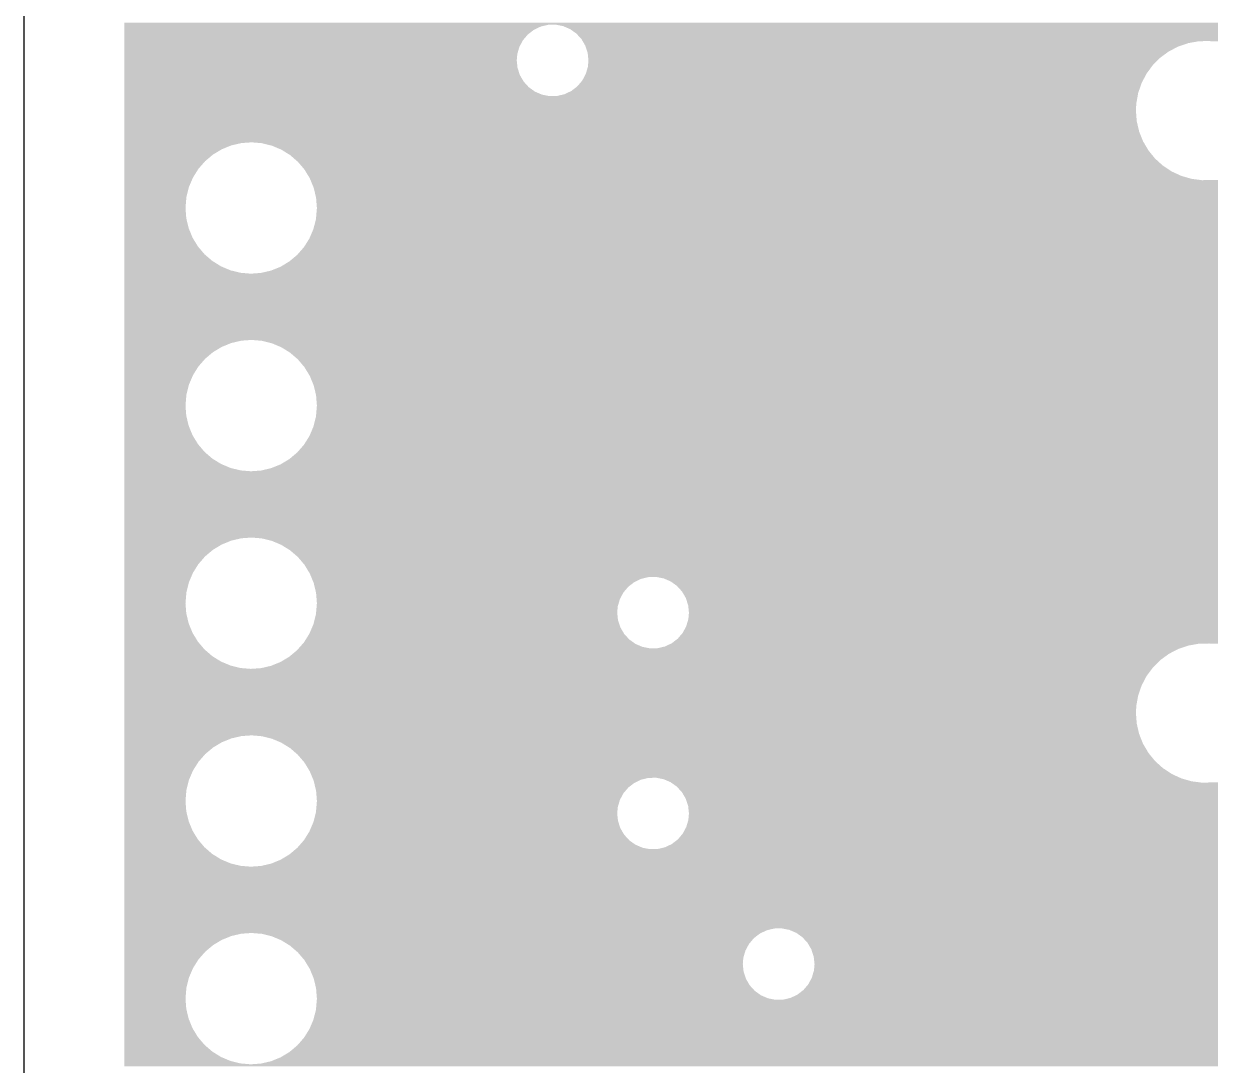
# Model space of a CAD drawing. Extents: x 295 to 953, y 10 to 290.
# Drawn here: x 521.48 to 560.47, y 219.27 to 253.52 of the extents above; entities that cross this region are included whole.
import ezdxf

# ---------------------------------------------------------------- set-up
doc = ezdxf.new("R2010")
doc.units = 0
doc.header["$LTSCALE"] = 5
doc.header["$MEASUREMENT"] = 0
doc.layers.add('GND1', color=7, linetype='CONTINUOUS')

msp = doc.modelspace()

# ---------------------------------------------------------------- linework, layer by layer
at = {"layer": 'GND1'}
msp.add_line((521.478, 267.297), (521.478, 78.799), dxfattribs=at)
for points in [[(524.78, 253.487), (524.78, 253.551), (635.575, 253.487), (635.591, 253.551)], [(524.78, 253.483), (524.78, 253.487), (538.714, 253.483), (538.963, 253.487)], [(524.78, 253.426), (524.78, 253.483), (538.471, 253.426), (538.714, 253.483)], [(539.087, 253.463), (538.963, 253.487), (635.569, 253.463), (635.575, 253.487)], [(524.78, 253.319), (524.78, 253.426), (538.246, 253.319), (538.471, 253.426)], [(524.78, 253.168), (524.78, 253.319), (538.048, 253.168), (538.246, 253.319)], [(524.78, 252.978), (524.78, 253.168), (537.886, 252.978), (538.048, 253.168)], [(539.208, 253.439), (539.087, 253.463), (635.565, 253.439), (635.569, 253.463)], [(539.36, 253.373), (539.208, 253.439), (635.553, 253.373), (635.565, 253.439)], [(539.437, 253.341), (539.36, 253.373), (635.549, 253.341), (635.553, 253.373)], [(539.517, 253.283), (539.437, 253.341), (635.542, 253.283), (635.549, 253.341)], [(539.64, 253.196), (539.517, 253.283), (635.536, 253.196), (635.542, 253.283)], [(539.643, 253.193), (539.64, 253.196), (635.536, 253.193), (635.536, 253.196)], [(539.726, 253.102), (539.643, 253.193), (635.536, 253.102), (635.536, 253.193)], [(539.808, 253.012), (539.726, 253.102), (635.54, 253.012), (635.536, 253.102)], [(524.78, 252.759), (524.78, 252.978), (537.768, 252.759), (537.886, 252.978)], [(524.78, 252.52), (524.78, 252.759), (537.699, 252.52), (537.768, 252.759)], [(539.844, 252.95), (539.809, 253.012), (635.547, 252.95), (635.54, 253.012)], [(539.849, 252.942), (539.844, 252.95), (560.094, 252.942), (560.442, 252.95)], [(539.885, 252.881), (539.849, 252.942), (559.752, 252.881), (560.094, 252.942)], [(539.934, 252.797), (539.885, 252.881), (559.505, 252.797), (559.752, 252.881)], [(539.943, 252.769), (539.934, 252.797), (559.422, 252.769), (559.505, 252.797)], [(539.996, 252.609), (539.943, 252.769), (559.114, 252.609), (559.422, 252.769)], [(560.506, 252.942), (560.442, 252.95), (573.302, 252.942), (573.65, 252.95)], [(524.78, 252.313), (524.78, 252.52), (537.68, 252.313), (537.699, 252.52)], [(524.78, 252.065), (524.78, 252.313), (537.707, 252.065), (537.68, 252.313)], [(540.012, 252.561), (539.996, 252.609), (559.048, 252.561), (559.114, 252.609)], [(540.028, 252.404), (540.012, 252.561), (558.833, 252.404), (559.048, 252.561)], [(540.024, 252.158), (540.038, 252.313), (558.587, 252.158), (558.742, 252.313)], [(540.038, 252.313), (540.028, 252.404), (558.742, 252.313), (558.833, 252.404)], [(524.78, 251.828), (524.78, 252.065), (537.785, 251.828), (537.707, 252.065)], [(539.954, 251.879), (540.02, 252.106), (558.38, 251.879), (558.548, 252.106)], [(540.02, 252.106), (540.024, 252.158), (558.548, 252.106), (558.587, 252.158)], [(524.78, 251.613), (524.78, 251.828), (537.911, 251.613), (537.785, 251.828)], [(524.78, 251.429), (524.78, 251.613), (538.079, 251.429), (537.911, 251.613)], [(539.671, 251.458), (539.767, 251.571), (558.18, 251.458), (558.219, 251.571)], [(539.767, 251.571), (539.832, 251.647), (558.219, 251.571), (558.259, 251.647)], [(539.832, 251.647), (539.95, 251.867), (558.259, 251.647), (558.374, 251.867)], [(539.95, 251.867), (539.954, 251.879), (558.374, 251.867), (558.38, 251.879)], [(524.78, 251.285), (524.78, 251.429), (538.282, 251.285), (538.079, 251.429)], [(524.78, 251.187), (524.78, 251.285), (538.511, 251.187), (538.282, 251.285)], [(524.78, 251.139), (524.78, 251.187), (538.755, 251.139), (538.511, 251.187)], [(524.78, 250.9), (524.78, 251.139), (558.043, 250.9), (558.087, 251.139)], [(538.755, 251.139), (539.005, 251.143), (558.087, 251.139), (558.087, 251.143)], [(539.005, 251.143), (539.247, 251.2), (558.087, 251.143), (558.098, 251.2)], [(539.247, 251.2), (539.337, 251.242), (558.098, 251.2), (558.105, 251.242)], [(539.337, 251.242), (539.473, 251.306), (558.105, 251.242), (558.127, 251.306)], [(539.473, 251.306), (539.671, 251.458), (558.127, 251.306), (558.18, 251.458)], [(524.78, 250.662), (524.78, 250.9), (558.031, 250.662), (558.043, 250.9)], [(524.78, 250.315), (524.78, 250.662), (558.057, 250.315), (558.031, 250.662)], [(524.78, 249.976), (524.78, 250.315), (558.136, 249.976), (558.057, 250.315)], [(524.78, 249.653), (524.78, 249.976), (558.264, 249.653), (558.136, 249.976)], [(524.78, 249.618), (524.78, 249.653), (558.285, 249.618), (558.264, 249.653)], [(524.78, 249.594), (524.78, 249.618), (528.63, 249.594), (528.967, 249.618)], [(524.78, 249.518), (524.78, 249.594), (528.301, 249.518), (528.63, 249.594)], [(529.303, 249.59), (528.967, 249.618), (558.302, 249.59), (558.285, 249.618)], [(529.631, 249.509), (529.303, 249.59), (558.349, 249.509), (558.302, 249.59)], [(524.78, 249.391), (524.78, 249.518), (527.989, 249.391), (528.301, 249.518)], [(524.78, 249.217), (524.78, 249.391), (527.699, 249.217), (527.989, 249.391)], [(524.78, 249), (524.78, 249.217), (527.441, 249), (527.699, 249.217)], [(529.942, 249.379), (529.631, 249.509), (558.426, 249.379), (558.349, 249.509)], [(529.982, 249.354), (529.942, 249.379), (558.441, 249.354), (558.426, 249.379)], [(530.229, 249.201), (529.982, 249.354), (558.565, 249.201), (558.441, 249.354)], [(530.365, 249.084), (530.229, 249.201), (558.66, 249.084), (558.565, 249.201)], [(524.78, 248.746), (524.78, 249), (527.219, 248.746), (527.441, 249)], [(530.485, 248.981), (530.365, 249.084), (558.774, 248.981), (558.66, 249.084)], [(530.596, 248.851), (530.485, 248.981), (558.918, 248.851), (558.774, 248.981)], [(530.704, 248.724), (530.596, 248.851), (559.11, 248.724), (558.918, 248.851)], [(524.78, 248.46), (524.78, 248.746), (527.04, 248.46), (527.219, 248.746)], [(524.78, 248.149), (524.78, 248.46), (526.907, 248.149), (527.04, 248.46)], [(530.743, 248.659), (530.704, 248.724), (559.208, 248.659), (559.11, 248.724)], [(530.832, 248.514), (530.743, 248.659), (559.524, 248.514), (559.208, 248.659)], [(530.879, 248.436), (530.832, 248.514), (559.796, 248.436), (559.524, 248.514)], [(530.887, 248.418), (530.879, 248.436), (559.858, 248.418), (559.796, 248.436)], [(530.905, 248.373), (530.887, 248.418), (560.203, 248.373), (559.858, 248.418)], [(524.78, 247.822), (524.78, 248.149), (526.825, 247.822), (526.907, 248.149)], [(531.002, 248.138), (530.905, 248.373), (617.137, 248.138), (617.286, 248.373)], [(531.008, 248.124), (531.002, 248.138), (617.13, 248.124), (617.137, 248.138)], [(531.086, 247.795), (531.008, 248.124), (616.977, 247.795), (617.13, 248.124)], [(560.203, 248.373), (560.551, 248.382), (573.411, 248.373), (573.347, 248.382)], [(524.78, 247.459), (524.78, 247.822), (526.794, 247.459), (526.825, 247.822)], [(531.089, 247.758), (531.086, 247.795), (616.959, 247.758), (616.977, 247.795)], [(531.113, 247.459), (531.089, 247.758), (616.863, 247.459), (616.959, 247.758)], [(524.78, 247.122), (524.78, 247.459), (526.82, 247.122), (526.794, 247.459)], [(531.082, 247.096), (531.104, 247.358), (616.781, 247.096), (616.83, 247.358)], [(531.104, 247.358), (531.113, 247.459), (616.83, 247.358), (616.863, 247.459)], [(524.78, 246.794), (524.78, 247.122), (526.899, 246.794), (526.82, 247.122)], [(530.999, 246.768), (531.044, 246.945), (616.741, 246.768), (616.752, 246.945)], [(531.044, 246.945), (531.082, 247.096), (616.752, 246.945), (616.781, 247.096)], [(524.78, 246.482), (524.78, 246.794), (527.027, 246.482), (526.899, 246.794)], [(524.78, 246.194), (524.78, 246.482), (527.203, 246.194), (527.027, 246.482)], [(530.688, 246.172), (530.867, 246.458), (616.75, 246.172), (616.732, 246.458)], [(530.867, 246.458), (530.899, 246.534), (616.732, 246.458), (616.727, 246.534)], [(530.899, 246.534), (530.999, 246.768), (616.727, 246.534), (616.741, 246.768)], [(524.78, 245.937), (524.78, 246.194), (527.421, 245.937), (527.203, 246.194)], [(530.466, 245.918), (530.638, 246.115), (616.791, 245.918), (616.753, 246.115)], [(530.638, 246.115), (530.688, 246.172), (616.753, 246.115), (616.75, 246.172)], [(524.78, 245.717), (524.78, 245.937), (527.677, 245.717), (527.421, 245.937)], [(524.78, 245.539), (524.78, 245.717), (527.964, 245.539), (527.677, 245.717)], [(529.918, 245.527), (530.207, 245.701), (616.889, 245.527), (616.833, 245.701)], [(530.207, 245.701), (530.21, 245.703), (616.833, 245.701), (616.832, 245.703)], [(530.21, 245.703), (530.466, 245.918), (616.832, 245.703), (616.791, 245.918)], [(524.78, 245.408), (524.78, 245.539), (528.276, 245.408), (527.964, 245.539)], [(524.78, 245.328), (524.78, 245.408), (528.603, 245.328), (528.276, 245.408)], [(524.78, 245.299), (524.78, 245.328), (528.94, 245.299), (528.603, 245.328)], [(524.78, 244.923), (524.78, 245.299), (617.141, 244.923), (616.964, 245.299)], [(528.94, 245.299), (528.993, 245.303), (616.964, 245.299), (616.962, 245.303)], [(528.993, 245.303), (529.276, 245.324), (616.962, 245.303), (616.955, 245.324)], [(529.276, 245.324), (529.605, 245.4), (616.955, 245.324), (616.931, 245.4)], [(529.605, 245.4), (529.918, 245.527), (616.931, 245.4), (616.889, 245.527)], [(524.78, 244.569), (524.78, 244.923), (617.366, 244.569), (617.141, 244.923)], [(524.78, 244.245), (524.78, 244.569), (617.634, 244.245), (617.366, 244.569)], [(524.78, 243.958), (524.78, 244.245), (617.94, 243.958), (617.634, 244.245)], [(524.78, 243.845), (524.78, 243.958), (618.096, 243.845), (617.94, 243.958)], [(524.78, 243.829), (524.78, 243.845), (582.39, 243.829), (582.665, 243.845)], [(524.78, 243.761), (524.78, 243.829), (582.123, 243.761), (582.39, 243.829)], [(524.78, 243.644), (524.78, 243.761), (581.874, 243.644), (582.123, 243.761)], [(524.78, 243.481), (524.78, 243.644), (581.652, 243.481), (581.874, 243.644)], [(524.78, 243.278), (524.78, 243.481), (581.465, 243.278), (581.652, 243.481)], [(524.78, 243.12), (524.78, 243.278), (581.367, 243.12), (581.465, 243.278)], [(524.78, 243.096), (524.78, 243.12), (528.63, 243.096), (528.967, 243.12)], [(524.78, 243.019), (524.78, 243.096), (528.301, 243.019), (528.63, 243.096)], [(524.78, 242.893), (524.78, 243.019), (527.989, 242.893), (528.301, 243.019)], [(529.303, 243.092), (528.967, 243.12), (581.349, 243.092), (581.367, 243.12)], [(529.496, 243.044), (529.303, 243.092), (581.32, 243.044), (581.349, 243.092)], [(529.631, 243.011), (529.496, 243.044), (581.307, 243.011), (581.32, 243.044)], [(529.942, 242.88), (529.631, 243.011), (581.258, 242.88), (581.307, 243.011)], [(524.78, 242.719), (524.78, 242.893), (527.699, 242.719), (527.989, 242.893)], [(524.78, 242.502), (524.78, 242.719), (527.441, 242.502), (527.699, 242.719)], [(530.094, 242.787), (529.942, 242.88), (581.222, 242.787), (581.258, 242.88)], [(530.229, 242.703), (530.094, 242.787), (581.208, 242.703), (581.222, 242.787)], [(530.447, 242.515), (530.229, 242.703), (581.175, 242.515), (581.208, 242.703)], [(524.78, 242.247), (524.78, 242.502), (527.219, 242.247), (527.441, 242.502)], [(524.78, 241.961), (524.78, 242.247), (527.04, 241.961), (527.219, 242.247)], [(530.485, 242.483), (530.447, 242.515), (581.174, 242.483), (581.175, 242.515)], [(530.55, 242.407), (530.485, 242.483), (581.171, 242.407), (581.174, 242.483)], [(530.704, 242.225), (530.55, 242.407), (581.189, 242.225), (581.171, 242.407)], [(530.76, 242.133), (530.704, 242.225), (581.197, 242.133), (581.189, 242.225)], [(524.78, 241.651), (524.78, 241.961), (526.907, 241.651), (527.04, 241.961)], [(530.879, 241.937), (530.76, 242.133), (581.255, 241.937), (581.197, 242.133)], [(530.908, 241.868), (530.879, 241.937), (581.276, 241.868), (581.255, 241.937)], [(531.008, 241.625), (530.908, 241.868), (581.402, 241.625), (581.276, 241.868)], [(524.78, 241.324), (524.78, 241.651), (526.825, 241.324), (526.907, 241.651)], [(531.008, 241.624), (531.008, 241.625), (581.403, 241.624), (581.402, 241.625)], [(531.06, 241.408), (531.008, 241.624), (581.574, 241.408), (581.403, 241.624)], [(531.086, 241.297), (531.06, 241.408), (581.704, 241.297), (581.574, 241.408)], [(524.78, 240.961), (524.78, 241.324), (526.794, 240.961), (526.825, 241.324)], [(531.092, 241.229), (531.086, 241.297), (581.783, 241.229), (581.704, 241.297)], [(531.102, 241.093), (531.092, 241.229), (582.022, 241.093), (581.783, 241.229)], [(531.109, 241.005), (531.102, 241.093), (582.284, 241.005), (582.022, 241.093)], [(531.112, 240.968), (531.109, 241.005), (582.557, 240.968), (582.284, 241.005)], [(524.78, 240.624), (524.78, 240.961), (526.82, 240.624), (526.794, 240.961)], [(524.78, 240.296), (524.78, 240.624), (526.899, 240.296), (526.82, 240.624)], [(531.082, 240.597), (531.086, 240.646), (676.814, 240.597), (676.856, 240.646)], [(531.086, 240.646), (531.09, 240.692), (676.856, 240.646), (676.911, 240.692)], [(531.09, 240.692), (531.096, 240.765), (656.342, 240.692), (656.301, 240.765)], [(531.096, 240.765), (531.106, 240.88), (656.301, 240.765), (656.243, 240.88)], [(531.106, 240.88), (531.113, 240.961), (656.243, 240.88), (656.206, 240.961)], [(531.113, 240.961), (531.112, 240.968), (656.206, 240.961), (656.202, 240.968)], [(524.78, 239.984), (524.78, 240.296), (527.027, 239.984), (526.899, 240.296)], [(530.943, 240.138), (530.999, 240.27), (676.475, 240.138), (676.558, 240.27)], [(530.999, 240.27), (531.03, 240.392), (676.558, 240.27), (676.635, 240.392)], [(531.03, 240.392), (531.082, 240.597), (676.635, 240.392), (676.814, 240.597)], [(524.78, 239.696), (524.78, 239.984), (527.203, 239.696), (527.027, 239.984)], [(530.688, 239.674), (530.867, 239.96), (657.658, 239.674), (657.944, 239.96)], [(530.867, 239.96), (530.943, 240.138), (657.944, 239.96), (658.122, 240.138)], [(524.78, 239.438), (524.78, 239.696), (527.421, 239.438), (527.203, 239.696)], [(524.78, 239.218), (524.78, 239.438), (527.677, 239.218), (527.421, 239.438)], [(530.466, 239.419), (530.504, 239.463), (657.711, 239.419), (657.622, 239.463)], [(530.504, 239.463), (530.558, 239.525), (657.622, 239.463), (657.509, 239.525)], [(530.558, 239.525), (530.688, 239.674), (657.509, 239.525), (657.658, 239.674)], [(524.78, 239.041), (524.78, 239.218), (527.964, 239.041), (527.677, 239.218)], [(529.918, 239.028), (530.045, 239.105), (676.215, 239.028), (676.209, 239.105)], [(530.045, 239.105), (530.056, 239.112), (676.209, 239.105), (676.21, 239.112)], [(530.056, 239.112), (530.058, 239.113), (659.11, 239.112), (658.982, 239.113)], [(530.058, 239.113), (530.068, 239.119), (658.982, 239.113), (658.853, 239.119)], [(530.068, 239.119), (530.087, 239.13), (658.853, 239.119), (658.725, 239.13)], [(530.087, 239.13), (530.114, 239.147), (658.725, 239.13), (658.597, 239.147)], [(530.114, 239.147), (530.151, 239.168), (658.597, 239.147), (658.47, 239.168)], [(530.151, 239.168), (530.196, 239.195), (658.47, 239.168), (658.345, 239.195)], [(530.196, 239.195), (530.207, 239.202), (658.345, 239.195), (658.317, 239.202)], [(530.207, 239.202), (530.237, 239.227), (658.317, 239.202), (658.22, 239.227)], [(530.237, 239.227), (530.282, 239.265), (658.22, 239.227), (658.097, 239.265)], [(530.282, 239.265), (530.332, 239.307), (658.097, 239.265), (657.975, 239.307)], [(530.332, 239.307), (530.388, 239.354), (657.975, 239.307), (657.855, 239.354)], [(530.388, 239.354), (530.45, 239.406), (657.855, 239.354), (657.738, 239.406)], [(530.45, 239.406), (530.466, 239.419), (657.738, 239.406), (657.711, 239.419)], [(524.78, 238.91), (524.78, 239.041), (528.276, 238.91), (527.964, 239.041)], [(524.78, 238.83), (524.78, 238.91), (528.603, 238.83), (528.276, 238.91)], [(524.78, 238.801), (524.78, 238.83), (528.94, 238.801), (528.603, 238.83)], [(524.78, 238.768), (524.78, 238.801), (676.236, 238.768), (676.233, 238.801)], [(524.78, 238.44), (524.78, 238.768), (676.314, 238.44), (676.236, 238.768)], [(528.94, 238.801), (529.276, 238.825), (676.233, 238.801), (676.231, 238.825)], [(529.276, 238.825), (529.605, 238.902), (676.231, 238.825), (676.225, 238.902)], [(529.605, 238.902), (529.918, 239.028), (676.225, 238.902), (676.215, 239.028)], [(524.78, 238.174), (524.78, 238.44), (676.424, 238.174), (676.314, 238.44)], [(524.78, 238.173), (524.78, 238.174), (619.855, 238.173), (620.275, 238.174)], [(524.78, 238.12), (524.78, 238.173), (619.438, 238.12), (619.855, 238.173)], [(524.78, 238.015), (524.78, 238.12), (619.031, 238.015), (619.438, 238.12)], [(524.78, 237.86), (524.78, 238.015), (618.641, 237.86), (619.031, 238.015)], [(524.78, 237.657), (524.78, 237.86), (618.274, 237.657), (618.641, 237.86)], [(524.78, 237.41), (524.78, 237.657), (617.934, 237.41), (618.274, 237.657)], [(524.78, 237.122), (524.78, 237.41), (617.629, 237.122), (617.934, 237.41)], [(524.78, 236.798), (524.78, 237.122), (617.361, 236.798), (617.629, 237.122)], [(524.78, 236.622), (524.78, 236.798), (617.25, 236.622), (617.361, 236.798)], [(524.78, 236.597), (524.78, 236.622), (528.63, 236.597), (528.967, 236.622)], [(524.78, 236.521), (524.78, 236.597), (528.301, 236.521), (528.63, 236.597)], [(524.78, 236.394), (524.78, 236.521), (527.989, 236.394), (528.301, 236.521)], [(524.78, 236.22), (524.78, 236.394), (527.699, 236.22), (527.989, 236.394)], [(529.303, 236.593), (528.967, 236.622), (617.232, 236.593), (617.25, 236.622)], [(529.631, 236.513), (529.303, 236.593), (617.181, 236.513), (617.232, 236.593)], [(529.798, 236.443), (529.631, 236.513), (617.137, 236.443), (617.181, 236.513)], [(529.942, 236.382), (529.798, 236.443), (617.109, 236.382), (617.137, 236.443)], [(530.229, 236.204), (529.942, 236.382), (617.026, 236.204), (617.109, 236.382)], [(524.78, 236.004), (524.78, 236.22), (527.441, 236.004), (527.699, 236.22)], [(524.78, 235.749), (524.78, 236.004), (527.219, 235.749), (527.441, 236.004)], [(530.395, 236.062), (530.229, 236.204), (616.959, 236.062), (617.026, 236.204)], [(530.485, 235.984), (530.395, 236.062), (616.934, 235.984), (616.959, 236.062)], [(530.704, 235.727), (530.485, 235.984), (616.851, 235.727), (616.934, 235.984)], [(524.78, 235.463), (524.78, 235.749), (527.04, 235.463), (527.219, 235.749)], [(530.743, 235.663), (530.704, 235.727), (616.83, 235.663), (616.851, 235.727)], [(530.879, 235.439), (530.743, 235.663), (616.788, 235.439), (616.83, 235.663)], [(524.78, 235.153), (524.78, 235.463), (526.907, 235.153), (527.04, 235.463)], [(524.78, 234.825), (524.78, 235.153), (526.825, 234.825), (526.907, 235.153)], [(530.926, 235.326), (530.879, 235.439), (616.767, 235.326), (616.788, 235.439)], [(530.928, 235.322), (530.926, 235.326), (542.016, 235.322), (542.265, 235.326)], [(530.951, 235.265), (530.928, 235.322), (541.773, 235.265), (542.016, 235.322)], [(530.995, 235.158), (530.951, 235.265), (541.548, 235.158), (541.773, 235.265)], [(531.008, 235.127), (530.995, 235.158), (541.507, 235.127), (541.548, 235.158)], [(542.51, 235.278), (542.265, 235.326), (616.758, 235.278), (616.767, 235.326)], [(542.575, 235.25), (542.51, 235.278), (616.752, 235.25), (616.758, 235.278)], [(542.739, 235.18), (542.575, 235.25), (616.748, 235.18), (616.752, 235.25)], [(542.942, 235.035), (542.739, 235.18), (616.739, 235.035), (616.748, 235.18)], [(524.78, 234.462), (524.78, 234.825), (526.794, 234.462), (526.825, 234.825)], [(531.037, 235.007), (531.008, 235.127), (541.35, 235.007), (541.507, 235.127)], [(531.082, 234.817), (531.037, 235.007), (541.188, 234.817), (541.35, 235.007)], [(531.086, 234.799), (531.082, 234.817), (541.178, 234.799), (541.188, 234.817)], [(531.102, 234.598), (531.086, 234.799), (541.07, 234.598), (541.178, 234.799)], [(543.11, 234.851), (542.942, 235.035), (616.728, 234.851), (616.739, 235.035)], [(543.118, 234.839), (543.11, 234.851), (616.727, 234.839), (616.728, 234.851)], [(543.236, 234.636), (543.118, 234.839), (616.74, 234.636), (616.727, 234.839)], [(524.78, 234.126), (524.78, 234.462), (526.82, 234.126), (526.794, 234.462)], [(531.113, 234.462), (531.102, 234.598), (541.031, 234.462), (541.07, 234.598)], [(531.104, 234.359), (531.113, 234.462), (541.001, 234.359), (541.031, 234.462)], [(543.307, 234.419), (543.236, 234.636), (616.753, 234.419), (616.74, 234.636)], [(543.314, 234.4), (543.307, 234.419), (616.757, 234.4), (616.753, 234.419)], [(543.34, 234.152), (543.314, 234.4), (616.805, 234.152), (616.757, 234.4)], [(524.78, 233.797), (524.78, 234.126), (526.899, 233.797), (526.82, 234.126)], [(531.033, 233.904), (531.082, 234.099), (541.009, 233.904), (540.988, 234.099)], [(531.082, 234.099), (531.086, 234.152), (540.988, 234.099), (540.982, 234.152)], [(531.086, 234.152), (531.104, 234.359), (540.982, 234.152), (541.001, 234.359)], [(543.322, 233.945), (543.327, 234.007), (616.852, 233.945), (616.832, 234.007)], [(543.327, 234.007), (543.34, 234.152), (616.832, 234.007), (616.805, 234.152)], [(524.78, 233.485), (524.78, 233.797), (527.027, 233.485), (526.899, 233.797)], [(530.867, 233.461), (530.955, 233.667), (541.207, 233.461), (541.087, 233.667)], [(530.955, 233.667), (530.999, 233.772), (541.087, 233.667), (541.052, 233.772)], [(530.999, 233.772), (531.033, 233.904), (541.052, 233.772), (541.009, 233.904)], [(543.164, 233.541), (543.2, 233.608), (616.994, 233.541), (616.962, 233.608)], [(543.2, 233.608), (543.252, 233.706), (616.962, 233.608), (616.93, 233.706)], [(543.252, 233.706), (543.322, 233.945), (616.93, 233.706), (616.852, 233.945)], [(524.78, 233.197), (524.78, 233.485), (527.203, 233.197), (527.027, 233.485)], [(530.688, 233.175), (530.746, 233.268), (541.512, 233.175), (541.381, 233.268)], [(530.746, 233.268), (530.861, 233.452), (541.381, 233.268), (541.213, 233.452)], [(530.861, 233.452), (530.867, 233.461), (541.213, 233.452), (541.207, 233.461)], [(542.794, 233.16), (542.973, 233.297), (611.913, 233.16), (611.776, 233.297)], [(542.973, 233.297), (543.016, 233.348), (611.776, 233.297), (611.725, 233.348)], [(543.016, 233.348), (543.03, 233.364), (611.725, 233.348), (611.748, 233.364)], [(543.03, 233.364), (543.063, 233.403), (611.748, 233.364), (611.811, 233.403)], [(543.063, 233.403), (543.093, 233.438), (611.811, 233.403), (611.877, 233.438)], [(543.093, 233.438), (543.118, 233.467), (611.877, 233.438), (611.945, 233.467)], [(543.118, 233.467), (543.134, 233.486), (611.945, 233.467), (611.997, 233.486)], [(543.134, 233.486), (543.137, 233.492), (611.997, 233.486), (612.014, 233.492)], [(543.137, 233.492), (543.148, 233.512), (612.014, 233.492), (612.086, 233.512)], [(543.148, 233.512), (543.156, 233.527), (612.086, 233.512), (612.159, 233.527)], [(543.156, 233.527), (543.161, 233.536), (612.159, 233.527), (612.232, 233.536)], [(543.161, 233.536), (543.164, 233.541), (612.232, 233.536), (612.306, 233.541)], [(524.78, 232.94), (524.78, 233.197), (527.421, 232.94), (527.203, 233.197)], [(524.78, 232.72), (524.78, 232.94), (527.677, 232.72), (527.421, 232.94)], [(530.318, 232.797), (530.466, 232.921), (559.114, 232.797), (559.352, 232.921)], [(530.466, 232.921), (530.498, 232.957), (559.352, 232.921), (559.422, 232.957)], [(530.498, 232.957), (530.515, 232.978), (559.422, 232.957), (559.482, 232.978)], [(530.515, 232.978), (530.557, 233.026), (542.057, 232.978), (541.813, 233.026)], [(530.557, 233.026), (530.643, 233.124), (541.813, 233.026), (541.584, 233.124)], [(530.643, 233.124), (530.688, 233.175), (541.584, 233.124), (541.512, 233.175)], [(542.057, 232.978), (542.307, 232.982), (559.482, 232.978), (559.495, 232.982)], [(542.307, 232.982), (542.549, 233.039), (559.495, 232.982), (559.662, 233.039)], [(542.549, 233.039), (542.614, 233.069), (559.662, 233.039), (559.752, 233.069)], [(542.614, 233.069), (542.743, 233.13), (559.752, 233.069), (560.094, 233.13)], [(542.743, 233.13), (542.76, 233.138), (560.094, 233.13), (560.442, 233.138)], [(542.76, 233.138), (542.775, 233.145), (617.198, 233.138), (617.193, 233.145)], [(542.775, 233.145), (542.794, 233.16), (617.193, 233.145), (617.184, 233.16)], [(560.506, 233.13), (560.442, 233.138), (573.302, 233.13), (573.65, 233.138)], [(524.78, 232.542), (524.78, 232.72), (527.964, 232.542), (527.677, 232.72)], [(524.78, 232.412), (524.78, 232.542), (528.276, 232.412), (527.964, 232.542)], [(529.605, 232.403), (529.918, 232.53), (558.644, 232.403), (558.771, 232.53)], [(529.918, 232.53), (530.02, 232.592), (558.771, 232.53), (558.833, 232.592)], [(530.02, 232.592), (530.207, 232.704), (558.833, 232.592), (558.987, 232.704)], [(530.207, 232.704), (530.318, 232.797), (558.987, 232.704), (559.114, 232.797)], [(524.78, 232.331), (524.78, 232.412), (528.603, 232.331), (528.276, 232.412)], [(524.78, 232.303), (524.78, 232.331), (528.94, 232.303), (528.603, 232.331)], [(524.78, 232.067), (524.78, 232.303), (558.38, 232.067), (558.555, 232.303)], [(524.78, 231.759), (524.78, 232.067), (558.219, 231.759), (558.38, 232.067)], [(528.94, 232.303), (529.276, 232.327), (558.555, 232.303), (558.573, 232.327)], [(529.276, 232.327), (529.36, 232.346), (558.573, 232.327), (558.587, 232.346)], [(529.36, 232.346), (529.605, 232.403), (558.587, 232.346), (558.644, 232.403)], [(524.78, 231.43), (524.78, 231.759), (558.105, 231.43), (558.219, 231.759)], [(524.78, 231.088), (524.78, 231.43), (558.043, 231.088), (558.105, 231.43)], [(524.78, 230.85), (524.78, 231.088), (558.031, 230.85), (558.043, 231.088)], [(524.78, 230.503), (524.78, 230.85), (558.057, 230.503), (558.031, 230.85)], [(524.78, 230.164), (524.78, 230.503), (558.136, 230.164), (558.057, 230.503)], [(524.78, 230.117), (524.78, 230.164), (558.155, 230.117), (558.136, 230.164)], [(524.78, 230.092), (524.78, 230.117), (528.63, 230.092), (528.967, 230.117)], [(524.78, 230.016), (524.78, 230.092), (528.301, 230.016), (528.63, 230.092)], [(529.303, 230.088), (528.967, 230.117), (558.166, 230.088), (558.155, 230.117)], [(529.631, 230.008), (529.303, 230.088), (558.198, 230.008), (558.166, 230.088)], [(524.78, 229.889), (524.78, 230.016), (527.989, 229.889), (528.301, 230.016)], [(524.78, 229.715), (524.78, 229.889), (527.699, 229.715), (527.989, 229.889)], [(524.78, 229.499), (524.78, 229.715), (527.441, 229.499), (527.699, 229.715)], [(529.942, 229.877), (529.631, 230.008), (558.25, 229.877), (558.198, 230.008)], [(530, 229.841), (529.942, 229.877), (558.264, 229.841), (558.25, 229.877)], [(530.229, 229.7), (530, 229.841), (558.348, 229.7), (558.264, 229.841)], [(530.413, 229.542), (530.229, 229.7), (558.441, 229.542), (558.348, 229.7)], [(524.78, 229.244), (524.78, 229.499), (527.219, 229.244), (527.441, 229.499)], [(530.485, 229.479), (530.413, 229.542), (558.491, 229.479), (558.441, 229.542)], [(530.661, 229.272), (530.485, 229.479), (558.66, 229.272), (558.491, 229.479)], [(524.78, 228.958), (524.78, 229.244), (527.04, 228.958), (527.219, 229.244)], [(524.78, 228.648), (524.78, 228.958), (526.907, 228.648), (527.04, 228.958)], [(530.704, 229.222), (530.661, 229.272), (558.715, 229.222), (558.66, 229.272)], [(530.815, 229.039), (530.704, 229.222), (558.918, 229.039), (558.715, 229.222)], [(530.879, 228.934), (530.815, 229.039), (559.077, 228.934), (558.918, 229.039)], [(530.915, 228.847), (530.879, 228.934), (559.208, 228.847), (559.077, 228.934)], [(524.78, 228.32), (524.78, 228.648), (526.825, 228.32), (526.907, 228.648)], [(530.967, 228.722), (530.915, 228.847), (559.48, 228.722), (559.208, 228.847)], [(530.968, 228.718), (530.967, 228.722), (542.016, 228.718), (542.265, 228.722)], [(530.992, 228.661), (530.968, 228.718), (541.773, 228.661), (542.016, 228.718)], [(531.008, 228.622), (530.992, 228.661), (541.691, 228.622), (541.773, 228.661)], [(531.024, 228.554), (531.008, 228.622), (541.548, 228.554), (541.691, 228.622)], [(531.06, 228.403), (531.024, 228.554), (541.35, 228.403), (541.548, 228.554)], [(542.368, 228.702), (542.265, 228.722), (559.524, 228.702), (559.48, 228.722)], [(542.51, 228.674), (542.368, 228.702), (559.621, 228.674), (559.524, 228.702)], [(542.668, 228.606), (542.51, 228.674), (559.858, 228.606), (559.621, 228.674)], [(542.739, 228.576), (542.668, 228.606), (560.092, 228.576), (559.858, 228.606)], [(542.759, 228.561), (542.739, 228.576), (560.203, 228.561), (560.092, 228.576)], [(542.942, 228.431), (542.759, 228.561), (672.242, 228.431), (672.254, 228.561)], [(560.203, 228.561), (560.551, 228.57), (573.411, 228.561), (573.347, 228.57)], [(524.78, 227.957), (524.78, 228.32), (526.794, 227.957), (526.825, 228.32)], [(531.086, 228.294), (531.06, 228.403), (541.257, 228.294), (541.35, 228.403)], [(531.093, 228.213), (531.086, 228.294), (541.188, 228.213), (541.257, 228.294)], [(531.11, 227.994), (531.093, 228.213), (541.07, 227.994), (541.188, 228.213)], [(542.995, 228.373), (542.942, 228.431), (672.237, 228.373), (672.242, 228.431)], [(543.11, 228.247), (542.995, 228.373), (672.25, 228.247), (672.237, 228.373)], [(543.181, 228.126), (543.11, 228.247), (672.263, 228.126), (672.25, 228.247)], [(524.78, 227.621), (524.78, 227.957), (526.82, 227.621), (526.794, 227.957)], [(531.082, 227.594), (531.096, 227.755), (540.987, 227.594), (541.001, 227.755)], [(531.096, 227.755), (531.113, 227.957), (541.001, 227.755), (541.06, 227.957)], [(531.113, 227.957), (531.11, 227.994), (541.06, 227.957), (541.07, 227.994)], [(543.236, 228.032), (543.181, 228.126), (672.294, 228.032), (672.263, 228.126)], [(543.283, 227.889), (543.236, 228.032), (672.341, 227.889), (672.294, 228.032)], [(543.314, 227.796), (543.283, 227.889), (672.396, 227.796), (672.341, 227.889)], [(543.327, 227.674), (543.314, 227.796), (672.467, 227.674), (672.396, 227.796)], [(524.78, 227.293), (524.78, 227.621), (526.899, 227.293), (526.82, 227.621)], [(531.008, 227.3), (531.07, 227.548), (541.009, 227.3), (540.982, 227.548)], [(531.07, 227.548), (531.082, 227.594), (540.982, 227.548), (540.987, 227.594)], [(543.322, 227.346), (543.335, 227.49), (672.838, 227.346), (672.635, 227.49)], [(543.34, 227.548), (543.327, 227.674), (672.582, 227.548), (672.467, 227.674)], [(543.335, 227.49), (543.34, 227.548), (672.635, 227.49), (672.582, 227.548)], [(524.78, 226.98), (524.78, 227.293), (527.027, 226.98), (526.899, 227.293)], [(524.78, 226.692), (524.78, 226.98), (527.203, 226.692), (527.027, 226.98)], [(530.867, 226.956), (530.912, 227.063), (541.149, 226.956), (541.087, 227.063)], [(530.912, 227.063), (530.999, 227.267), (541.087, 227.063), (541.02, 227.267)], [(530.999, 227.267), (531.008, 227.3), (541.02, 227.267), (541.009, 227.3)], [(543.134, 226.882), (543.252, 227.102), (848.376, 226.882), (848.376, 227.102)], [(543.252, 227.102), (543.281, 227.199), (848.376, 227.102), (848.376, 227.199)], [(543.281, 227.199), (543.295, 227.247), (673.312, 227.199), (673.067, 227.247)], [(543.295, 227.247), (543.322, 227.341), (673.067, 227.247), (672.849, 227.341)], [(543.322, 227.341), (543.322, 227.346), (672.849, 227.341), (672.838, 227.346)], [(524.78, 226.435), (524.78, 226.692), (527.421, 226.435), (527.203, 226.692)], [(530.557, 226.52), (530.682, 226.664), (541.584, 226.52), (541.381, 226.664)], [(530.682, 226.664), (530.688, 226.67), (541.381, 226.664), (541.375, 226.67)], [(530.688, 226.67), (530.799, 226.848), (541.375, 226.67), (541.213, 226.848)], [(530.799, 226.848), (530.867, 226.956), (541.213, 226.848), (541.149, 226.956)], [(542.775, 226.541), (542.973, 226.693), (848.376, 226.541), (848.376, 226.693)], [(542.973, 226.693), (543.134, 226.882), (848.376, 226.693), (848.376, 226.882)], [(524.78, 226.215), (524.78, 226.435), (527.677, 226.215), (527.421, 226.435)], [(524.78, 226.037), (524.78, 226.215), (527.964, 226.037), (527.677, 226.215)], [(529.918, 226.025), (530.207, 226.199), (848.376, 226.025), (848.376, 226.199)], [(530.207, 226.199), (530.415, 226.374), (848.376, 226.199), (848.376, 226.374)], [(530.415, 226.374), (530.466, 226.416), (542.057, 226.374), (541.842, 226.416)], [(530.466, 226.416), (530.471, 226.422), (541.842, 226.416), (541.813, 226.422)], [(530.471, 226.422), (530.557, 226.52), (541.813, 226.422), (541.584, 226.52)], [(542.057, 226.374), (542.307, 226.378), (848.376, 226.374), (848.376, 226.378)], [(542.307, 226.378), (542.549, 226.435), (848.376, 226.378), (848.376, 226.435)], [(542.549, 226.435), (542.775, 226.541), (848.376, 226.435), (848.376, 226.541)], [(524.78, 225.907), (524.78, 226.037), (528.276, 225.907), (527.964, 226.037)], [(524.78, 225.826), (524.78, 225.907), (528.603, 225.826), (528.276, 225.907)], [(524.78, 225.798), (524.78, 225.826), (528.94, 225.798), (528.603, 225.826)], [(524.78, 223.769), (524.78, 225.798), (848.376, 223.769), (848.376, 225.798)], [(528.94, 225.798), (529.276, 225.822), (848.376, 225.798), (848.376, 225.822)], [(529.276, 225.822), (529.605, 225.898), (848.376, 225.822), (848.376, 225.898)], [(529.605, 225.898), (529.918, 226.025), (848.376, 225.898), (848.376, 226.025)], [(524.78, 223.765), (524.78, 223.769), (546.143, 223.765), (546.393, 223.769)], [(524.78, 223.708), (524.78, 223.765), (545.901, 223.708), (546.143, 223.765)], [(524.78, 223.618), (524.78, 223.708), (545.711, 223.618), (545.901, 223.708)], [(524.78, 223.594), (524.78, 223.618), (528.63, 223.594), (528.967, 223.618)], [(524.78, 223.518), (524.78, 223.594), (528.301, 223.518), (528.63, 223.594)], [(524.78, 223.391), (524.78, 223.518), (527.989, 223.391), (528.301, 223.518)], [(529.166, 223.601), (528.967, 223.618), (545.675, 223.601), (545.711, 223.618)], [(529.303, 223.59), (529.166, 223.601), (545.66, 223.59), (545.675, 223.601)], [(529.631, 223.509), (529.303, 223.59), (545.555, 223.509), (545.66, 223.59)], [(529.772, 223.45), (529.631, 223.509), (545.478, 223.45), (545.555, 223.509)], [(529.942, 223.379), (529.772, 223.45), (545.417, 223.379), (545.478, 223.45)], [(546.637, 223.721), (546.393, 223.769), (848.376, 223.721), (848.376, 223.769)], [(546.866, 223.623), (546.637, 223.721), (848.376, 223.623), (848.376, 223.721)], [(547.069, 223.478), (546.866, 223.623), (848.376, 223.478), (848.376, 223.623)], [(547.238, 223.294), (547.069, 223.478), (848.376, 223.294), (848.376, 223.478)], [(524.78, 223.217), (524.78, 223.391), (527.699, 223.217), (527.989, 223.391)], [(524.78, 223), (524.78, 223.217), (527.441, 223), (527.699, 223.217)], [(530.133, 223.26), (529.942, 223.379), (545.316, 223.26), (545.417, 223.379)], [(530.229, 223.201), (530.133, 223.26), (545.284, 223.201), (545.316, 223.26)], [(530.415, 223.041), (530.229, 223.201), (545.198, 223.041), (545.284, 223.201)], [(547.363, 223.079), (547.238, 223.294), (848.376, 223.079), (848.376, 223.294)], [(547.441, 222.843), (547.363, 223.079), (848.376, 222.843), (848.376, 223.079)], [(524.78, 222.746), (524.78, 223), (527.219, 222.746), (527.441, 223)], [(524.78, 222.46), (524.78, 222.746), (527.04, 222.46), (527.219, 222.746)], [(530.485, 222.981), (530.415, 223.041), (545.18, 222.981), (545.198, 223.041)], [(530.637, 222.802), (530.485, 222.981), (545.128, 222.802), (545.18, 222.981)], [(530.704, 222.724), (530.637, 222.802), (545.121, 222.724), (545.128, 222.802)], [(530.782, 222.595), (530.704, 222.724), (545.11, 222.595), (545.121, 222.724)], [(547.468, 222.595), (547.441, 222.843), (848.376, 222.595), (848.376, 222.843)], [(524.78, 222.149), (524.78, 222.46), (526.907, 222.149), (527.04, 222.46)], [(530.879, 222.436), (530.782, 222.595), (545.127, 222.436), (545.11, 222.595)], [(530.916, 222.347), (530.879, 222.436), (545.136, 222.347), (545.127, 222.436)], [(531.008, 222.124), (530.916, 222.347), (545.21, 222.124), (545.136, 222.347)], [(547.38, 222.149), (547.449, 222.388), (848.376, 222.149), (848.376, 222.388)], [(547.449, 222.388), (547.468, 222.595), (848.376, 222.388), (848.376, 222.595)], [(524.78, 221.822), (524.78, 222.149), (526.825, 221.822), (526.907, 222.149)], [(531.011, 222.11), (531.008, 222.124), (545.214, 222.11), (545.21, 222.124)], [(531.063, 221.895), (531.011, 222.11), (545.34, 221.895), (545.214, 222.11)], [(531.086, 221.795), (531.063, 221.895), (545.431, 221.795), (545.34, 221.895)], [(547.22, 221.881), (547.246, 221.91), (577.206, 221.881), (577.274, 221.91)], [(547.246, 221.91), (547.262, 221.929), (577.274, 221.91), (577.326, 221.929)], [(547.262, 221.929), (547.265, 221.935), (577.326, 221.929), (577.343, 221.935)], [(547.265, 221.935), (547.276, 221.955), (577.343, 221.935), (577.415, 221.955)], [(547.276, 221.955), (547.284, 221.97), (577.415, 221.955), (577.488, 221.97)], [(547.284, 221.97), (547.289, 221.979), (577.488, 221.97), (577.561, 221.979)], [(547.289, 221.979), (547.291, 221.984), (577.561, 221.979), (577.635, 221.984)], [(547.291, 221.984), (547.38, 222.149), (848.376, 221.984), (848.376, 222.149)], [(524.78, 221.459), (524.78, 221.822), (526.794, 221.459), (526.825, 221.822)], [(531.093, 221.711), (531.086, 221.795), (545.508, 221.711), (545.431, 221.795)], [(531.104, 221.567), (531.093, 221.711), (545.711, 221.567), (545.508, 221.711)], [(531.112, 221.469), (531.104, 221.567), (545.94, 221.469), (545.711, 221.567)], [(546.686, 221.486), (546.817, 221.548), (576.77, 221.486), (576.811, 221.548)], [(546.817, 221.548), (546.902, 221.588), (848.376, 221.548), (848.376, 221.588)], [(546.902, 221.588), (546.921, 221.603), (848.376, 221.588), (848.376, 221.603)], [(546.921, 221.603), (547.1, 221.74), (577.242, 221.603), (577.105, 221.74)], [(547.1, 221.74), (547.144, 221.791), (577.105, 221.74), (577.054, 221.791)], [(547.144, 221.791), (547.157, 221.807), (577.054, 221.791), (577.077, 221.807)], [(547.157, 221.807), (547.191, 221.846), (577.077, 221.807), (577.14, 221.846)], [(547.191, 221.846), (547.22, 221.881), (577.14, 221.846), (577.206, 221.881)], [(524.78, 221.122), (524.78, 221.459), (526.82, 221.122), (526.794, 221.459)], [(524.78, 220.794), (524.78, 221.122), (526.899, 220.794), (526.82, 221.122)], [(531.082, 221.096), (531.086, 221.142), (576.629, 221.096), (576.637, 221.142)], [(531.086, 221.142), (531.092, 221.214), (576.637, 221.142), (576.653, 221.214)], [(531.092, 221.214), (531.098, 221.285), (576.653, 221.214), (576.675, 221.285)], [(531.098, 221.285), (531.104, 221.354), (576.675, 221.285), (576.702, 221.354)], [(531.104, 221.354), (531.11, 221.421), (576.702, 221.354), (576.733, 221.421)], [(531.11, 221.421), (531.113, 221.459), (546.185, 221.421), (545.99, 221.459)], [(531.113, 221.459), (531.112, 221.469), (545.99, 221.459), (545.94, 221.469)], [(546.185, 221.421), (546.23, 221.421), (576.733, 221.421), (576.734, 221.421)], [(546.23, 221.421), (546.434, 221.425), (576.734, 221.421), (576.736, 221.425)], [(546.434, 221.425), (546.677, 221.482), (576.736, 221.425), (576.768, 221.482)], [(546.677, 221.482), (546.686, 221.486), (576.768, 221.482), (576.77, 221.486)], [(524.78, 220.482), (524.78, 220.794), (527.027, 220.482), (526.899, 220.794)], [(530.971, 220.701), (530.999, 220.768), (576.646, 220.701), (576.633, 220.768)], [(530.999, 220.768), (531.001, 220.774), (576.633, 220.768), (576.632, 220.774)], [(531.001, 220.774), (531.019, 220.847), (576.632, 220.774), (576.622, 220.847)], [(531.019, 220.847), (531.038, 220.921), (576.622, 220.847), (576.618, 220.921)], [(531.038, 220.921), (531.057, 220.995), (576.618, 220.921), (576.619, 220.995)], [(531.057, 220.995), (531.075, 221.069), (576.619, 220.995), (576.625, 221.069)], [(531.075, 221.069), (531.082, 221.096), (576.625, 221.069), (576.629, 221.096)], [(524.78, 220.194), (524.78, 220.482), (527.203, 220.194), (527.027, 220.482)], [(530.783, 220.325), (530.793, 220.34), (642.537, 220.325), (642.542, 220.34)], [(530.793, 220.34), (530.807, 220.363), (576.811, 220.34), (576.795, 220.363)], [(530.807, 220.363), (530.847, 220.426), (576.795, 220.363), (576.756, 220.426)], [(530.847, 220.426), (530.867, 220.458), (576.756, 220.426), (576.739, 220.458)], [(530.867, 220.458), (530.881, 220.492), (576.739, 220.458), (576.721, 220.492)], [(530.881, 220.492), (530.91, 220.56), (576.721, 220.492), (576.691, 220.56)], [(530.91, 220.56), (530.94, 220.63), (576.691, 220.56), (576.666, 220.63)], [(530.94, 220.63), (530.971, 220.701), (576.666, 220.63), (576.646, 220.701)], [(524.78, 219.937), (524.78, 220.194), (527.421, 219.937), (527.203, 220.194)], [(530.47, 219.923), (530.485, 219.94), (577.459, 219.923), (577.387, 219.94)], [(530.485, 219.94), (530.504, 219.961), (577.387, 219.94), (577.316, 219.961)], [(530.504, 219.961), (530.527, 219.988), (577.316, 219.961), (577.247, 219.988)], [(530.527, 219.988), (530.555, 220.02), (577.247, 219.988), (577.18, 220.02)], [(530.555, 220.02), (530.587, 220.056), (577.18, 220.02), (577.116, 220.056)], [(530.587, 220.056), (530.622, 220.097), (577.116, 220.056), (577.054, 220.097)], [(530.622, 220.097), (530.688, 220.172), (577.054, 220.097), (577.129, 220.172)], [(530.688, 220.172), (530.758, 220.285), (577.129, 220.172), (577.242, 220.285)], [(530.758, 220.285), (530.783, 220.325), (642.534, 220.285), (642.537, 220.325)], [(524.78, 219.717), (524.78, 219.937), (527.677, 219.717), (527.421, 219.937)], [(524.78, 219.539), (524.78, 219.717), (527.964, 219.539), (527.677, 219.717)], [(529.918, 219.527), (530.096, 219.634), (642.686, 219.527), (642.623, 219.634)], [(530.096, 219.634), (530.207, 219.701), (642.623, 219.634), (642.601, 219.701)], [(530.207, 219.701), (530.41, 219.871), (642.601, 219.701), (642.545, 219.871)], [(530.41, 219.871), (530.45, 219.904), (642.545, 219.871), (642.542, 219.904)], [(530.45, 219.904), (530.451, 219.905), (577.681, 219.904), (577.606, 219.905)], [(530.451, 219.905), (530.458, 219.911), (577.606, 219.905), (577.533, 219.911)], [(530.458, 219.911), (530.466, 219.918), (577.533, 219.911), (577.492, 219.918)], [(530.466, 219.918), (530.47, 219.923), (577.492, 219.918), (577.459, 219.923)], [(524.78, 219.408), (524.78, 219.539), (528.276, 219.408), (527.964, 219.539)], [(524.78, 219.328), (524.78, 219.408), (528.603, 219.328), (528.276, 219.408)], [(524.78, 219.299), (524.78, 219.328), (528.94, 219.299), (528.603, 219.328)], [(524.78, 219.235), (524.78, 219.299), (642.917, 219.235), (642.858, 219.299)], [(528.94, 219.299), (529.276, 219.324), (642.858, 219.299), (642.836, 219.324)], [(529.276, 219.324), (529.605, 219.4), (642.836, 219.324), (642.766, 219.4)], [(529.605, 219.4), (529.651, 219.419), (642.766, 219.4), (642.749, 219.419)], [(529.651, 219.419), (529.918, 219.527), (642.749, 219.419), (642.686, 219.527)]]:
    msp.add_solid(points, dxfattribs=at)

doc.saveas('drawing.dxf')
